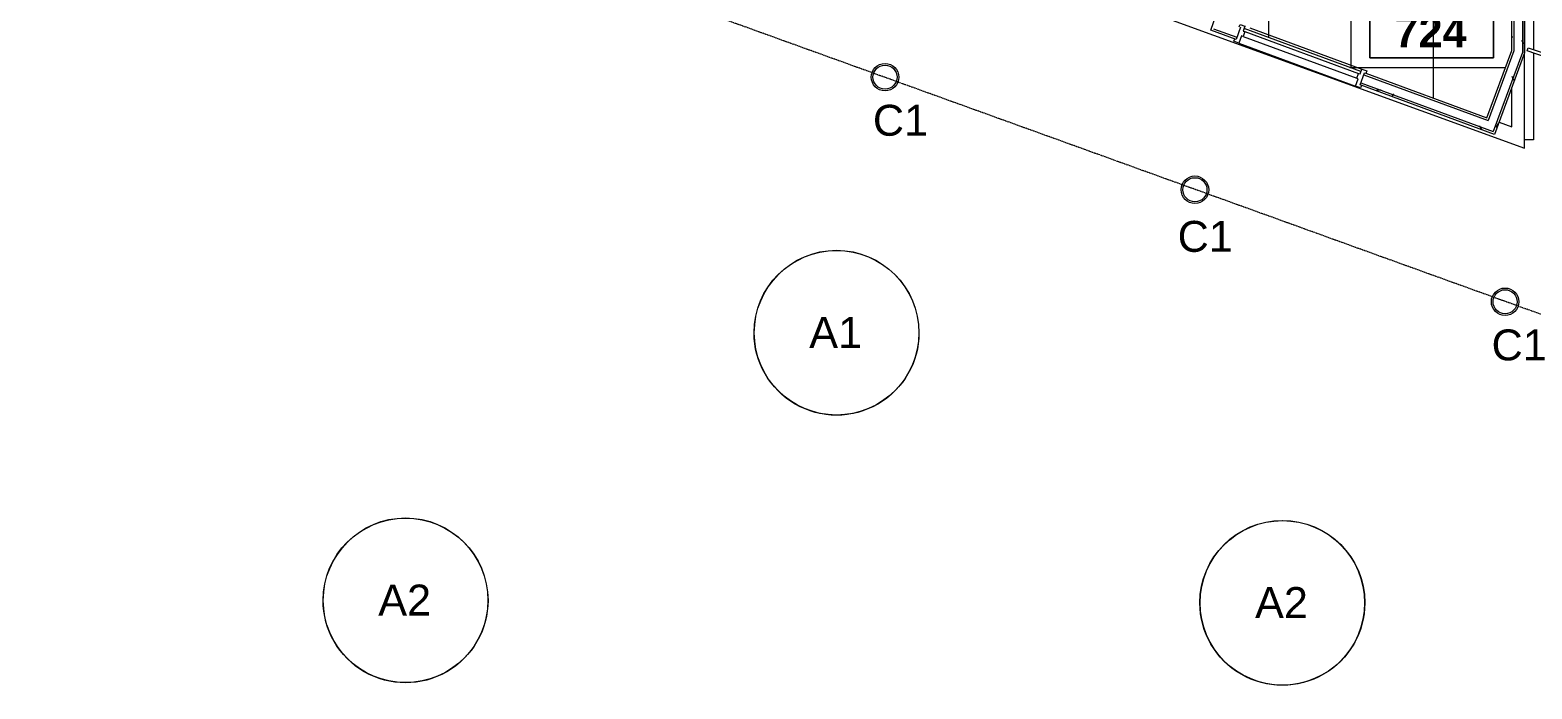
# Model space of a CAD drawing. Header units: inches. Extents: x -2332 to 1043, y -456 to 2193.
# Drawn here: x -269.1 to 168.1, y 56 to 247.8 of the extents above; entities that cross this region are included whole.
import ezdxf

# ---------------------------------------------------------------- set-up
doc = ezdxf.new("R2010")
doc.units = ezdxf.units.IN
doc.header["$MEASUREMENT"] = 0
doc.linetypes.add('Center 1_4_', pattern=[0.53125, 0.25, -0.09375, 0.09375, -0.09375])
for name, color, linetype, lineweight in [('A-AREA-IDEN', 2, 'Continuous', 9), ('A-CLNG', 13, 'Continuous', 13), ('A-CLNG-PATT', 13, 'Continuous', 13), ('A-DETL-CNTR', 5, 'Center 1_4_', 9), ('A-DOOR', 31, 'Continuous', 13), ('A-GLAZ-CURT', 52, 'Continuous', 13), ('A-WALL', 113, 'Continuous', 13), ('A-WALL-PATT', 111, 'Continuous', 13), ('E-LITE-EQPM', 33, 'Continuous', 9), ('E-LITE-EQPM-IDEN', 33, 'Continuous', 9), ('I-WALL', 2, 'Continuous', 13)]:
    doc.layers.add(name, color=color, linetype=linetype, lineweight=lineweight)
doc.styles.add('Arial', font='arial.ttf', dxfattribs={"height": 9})
doc.styles.add('Swis721 Lt BT_B', font='', dxfattribs={"height": 9})
doc.styles.get('Swis721 Lt BT_B').set_extended_font_data('Swis721 Lt BT', bold=True)
pattern_1 = [(0, (0, 0), (30.72, 7.68), [1.267, -21.773, 1.267, -21.773, -122.88]), (0, (0, 0), (30.72, 7.68), [-46.08, 1.267, -44.813, 1.267, -21.773, -53.76]), (0, (0, 0), (30.72, 7.68), [-115.2, 1.267, -14.093, 1.267, -37.133]), (120, (11.52, 3.84), (-22.01108, 22.7643), [1.267, -21.773, 1.267, -21.773, -122.88]), (120, (11.52, 3.84), (-22.01108, 22.7643), [-46.08, 1.267, -44.813, 1.267, -21.773, -53.76]), (120, (11.52, 3.84), (-22.01108, 22.7643), [-115.2, 1.267, -14.093, 1.267, -37.133]), (240, (15.36, 19.2), (-8.70892, -30.4443), [1.267, -21.773, 1.267, -21.773, -122.88]), (240, (15.36, 19.2), (-8.70892, -30.4443), [-46.08, 1.267, -44.813, 1.267, -21.773, -53.76]), (240, (15.36, 19.2), (-8.70892, -30.4443), [-115.2, 1.267, -14.093, 1.267, -37.133])]

# ---------------------------------------------------------------- blocks, each defined once
blk = doc.blocks.new('ROUND LIGHT - Type A_ATL3 Pendant - 48_-7968584-7TH FLOOR REFLECTED CEILING PLAN')
at = {"layer": 'E-LITE-EQPM'}
for centre, radius, start, end in [((-0.02, -0.01), 24, 360, 180), ((0, -0.01), 24, 360, 180), ((0, -0.01), 23.95, 0, 180), ((-0.02, -0.01), 24, 180, 360), ((0, -0.01), 24, 180, 360), ((0, -0.01), 23.95, 180, 360)]:
    blk.add_arc(centre, radius, start, end, dxfattribs=at)
blk = doc.blocks.new('ROUND LIGHT - Type B_ATL3 Pendant - 48_-7968586-7TH FLOOR REFLECTED CEILING PLAN')
at = {"layer": 'E-LITE-EQPM'}
for centre, radius, start, end in [((-0.02, -0.01), 24, 360, 180), ((0, -0.01), 24, 360, 180), ((0, -0.01), 23.95, 0, 180), ((-0.02, -0.01), 24, 180, 360), ((0, -0.01), 24, 180, 360), ((0, -0.01), 23.95, 180, 360)]:
    blk.add_arc(centre, radius, start, end, dxfattribs=at)
blk = doc.blocks.new('Door - Single - Solid Door-8597956-7TH FLOOR REFLECTED CEILING PLAN')
at = {"layer": 'A-DOOR', "lineweight": 9}
for p, q in [((-15.63, 1.96), (-15.63, 2.71)), ((-15.63, 2.71), (-14.13, 2.71)), ((-14.13, 2.71), (-14.01, 2.71)), ((-14.13, 2.71), (-14.13, 1.21)), ((-14.13, 1.21), (-13.63, 1.21)), ((-13.63, 1.21), (21.62, 1.21)), ((-13.63, 1.21), (-13.63, -0.29)), ((-12.63, 2.71), (22.12, 2.71)), ((21.62, -0.29), (21.62, 1.21)), ((21.62, 1.21), (22.12, 1.21)), ((22.12, 1.21), (22.12, 2.71)), ((22.12, 2.71), (23.62, 2.71)), ((23.62, 2.71), (23.62, 1.96)), ((-15.63, -2.54), (-15.63, -1.79)), ((-14.13, -2.54), (-15.63, -2.54)), ((-13.63, -0.29), (-14.13, -0.29)), ((-14.13, -0.29), (-14.13, -2.54)), ((-14.13, -2.54), (22.12, -2.54)), ((-13.63, -0.29), (21.62, -0.29)), ((22.12, -0.29), (21.62, -0.29)), ((22.12, -2.54), (22.12, -0.29)), ((23.62, -2.54), (22.12, -2.54)), ((23.62, -1.79), (23.62, -2.54))]:
    blk.add_line(p, q, dxfattribs=at)
blk = doc.blocks.new('Ceilings 45 - Ceilings 38-8427138-7TH FLOOR REFLECTED CEILING PLAN')
at = {"layer": 'A-CLNG'}
for p, q in [((574.94, 978.42), (574.94, 1136.5)), ((574.94, 1136.5), (577.54, 1136.5)), ((577.54, 1136.5), (577.54, 979.36)), ((574.94, 953.11), (574.94, 978.42)), ((577.54, 978.31), (577.54, 953.11)), ((577.54, 953.11), (574.94, 953.11))]:
    blk.add_line(p, q, dxfattribs=at)
blk = doc.blocks.new('System Panel - Glazed-9773069-7TH FLOOR REFLECTED CEILING PLAN')
at = {"layer": 'A-GLAZ-CURT'}
for p, q in [((-24.74, -0.5), (-24.74, 0.5)), ((-24.74, 0.5), (24.74, 0.5)), ((24.74, 0.5), (24.74, -0.5)), ((24.74, -0.5), (-24.74, -0.5))]:
    blk.add_line(p, q, dxfattribs=at)
blk = doc.blocks.new('DOWN LIGHT - Type C_L-PENDANT_FOCAL POINT 3_5 CYLINDER-9613399-7TH FLOOR REFLECTED CEILING PLAN')
at = {"layer": 'E-LITE-EQPM'}
for radius in [4, 3.5]:
    blk.add_circle((-0.125, 0), radius, dxfattribs=at)
blk = doc.blocks.new('Room Tag - Number Only-4120135-7TH FLOOR REFLECTED CEILING PLAN')
at = {"layer": 'A-AREA-IDEN'}
for p, q in [((-0.1881, -0.1636), (-0.1881, -0.0018)), ((-0.1881, -0.0018), (0.1869, -0.0018)), ((0.1869, -0.0018), (-0.1881, -0.0018)), ((-0.1881, -0.0018), (-0.1881, -0.1636)), ((0.1869, -0.0018), (0.1869, -0.1636)), ((0.1869, -0.1636), (0.1869, -0.0018)), ((0.1869, -0.1636), (-0.1881, -0.1636)), ((-0.1881, -0.1636), (0.1869, -0.1636))]:
    blk.add_line(p, q, dxfattribs=at)

msp = doc.modelspace()

# ---------------------------------------------------------------- hatches: boundary and pattern name
at = {"layer": 'A-CLNG-PATT'}
h = msp.add_hatch(dxfattribs=at)
h.set_pattern_fill('FP_34', color=256, style=0, pattern_type=2)
h.set_pattern_definition([(90, (139.467, 284.882), (24, -1e-15), []), (0, (139.467, 284.882), (0, -24), [])])
h.paths.add_polyline_path([(162.20913, 219.56718), (162.20913, 230.96982), (158.5163, 220.92476), (160.09433, 220.34463)], flags=0)
h.paths.add_polyline_path([(154.99661, 222.21869), (162.20913, 241.83788), (162.20913, 345.49788), (153.45913, 345.49788), (153.45913, 364.49788), (162.20913, 364.49788), (162.20913, 377.74788), (156.45913, 377.74788), (156.45913, 399.24788), (162.20913, 399.24788), (162.20913, 400.35771), (136.01302, 409.98807), (79.34154, 250.03143), (82.88175, 248.72996), (83.14053, 249.4339), (84.54841, 248.91633), (84.28962, 248.21239), (118.31333, 235.7044), (118.57212, 236.40834), (119.98, 235.89077), (119.72121, 235.18683), (139.57389, 227.88847)], flags=0)
h.paths.add_polyline_path([(85.95629, 248.39875), (84.66573, 248.87319), (97.08746, 282.66226), (98.37801, 282.18782), (86.03048, 248.60057)], flags=0)
h.paths.add_polyline_path([(139.57389, 260.44001), (114.94889, 260.44001), (114.94889, 285.00251), (139.57389, 285.00251), (139.57389, 261.60288)], flags=0)
at = {"layer": 'A-WALL-PATT', "lineweight": 9}
h = msp.add_hatch(dxfattribs=at)
h.set_pattern_fill('FP_1', color=256, style=0, pattern_type=2)
h.set_pattern_definition(pattern_1)
h.paths.add_polyline_path([(162.20913, 240.02654), (162.83413, 241.83788), (162.83413, 336.99788), (162.20913, 336.99788), (162.20913, 241.28166)], flags=0)
h = msp.add_hatch(dxfattribs=at)
h.set_pattern_fill('FP_1', color=256, style=0, pattern_type=2)
h.set_pattern_definition(pattern_1)
h.paths.add_polyline_path([(162.83413, 234.48126), (165.33413, 241.28166), (165.33413, 336.99788), (162.83413, 336.99788), (162.83413, 239.47032)], flags=0)
h = msp.add_hatch(dxfattribs=at)
h.set_pattern_fill('FP_1', color=256, style=0, pattern_type=2)
h.set_pattern_definition(pattern_1)
h.paths.add_polyline_path([(165.33413, 239.47032), (165.95913, 241.17042), (165.95913, 336.99788), (165.33413, 336.99788), (165.33413, 241.17042)], flags=0)
h = msp.add_hatch(dxfattribs=at)
h.set_pattern_fill('FP_1', color=256, style=0, pattern_type=2)
h.set_pattern_definition(pattern_1)
h.paths.add_polyline_path([(156.85141, 218.20733), (157.71403, 220.5538), (119.15359, 234.7296), (118.29097, 232.38314), (153.15241, 219.56718)], flags=0)
h.paths.add_polyline_path([(82.15544, 245.66749), (83.01806, 248.01395), (76.19952, 250.52062), (75.94923, 249.81417), (77.12808, 249.38079), (76.95536, 248.91096), (76.31978, 248.61251), (75.61525, 248.87152), (75.36458, 248.16398), (81.93979, 245.74677)], flags=0)
h = msp.add_hatch(dxfattribs=at)
h.set_pattern_fill('FP_1', color=256, style=0, pattern_type=2)
h.set_pattern_definition(pattern_1)
h.paths.add_polyline_path([(157.22237, 217.40506), (157.43803, 217.99168), (118.29097, 232.38314), (118.07531, 231.79653), (151.34107, 219.56718)], flags=0)
h.paths.add_polyline_path([(81.93979, 245.08087), (82.15544, 245.66749), (74.77792, 248.37965), (74.56919, 247.79049), (80.3441, 245.66749)], flags=0)
h = msp.add_hatch(dxfattribs=at)
h.set_pattern_fill('FP_1', color=256, style=0, pattern_type=2)
h.set_pattern_definition(pattern_1)
h.paths.add_polyline_path([(157.71403, 220.5538), (162.83413, 234.48126), (162.83413, 241.72663), (155.36757, 221.41642), (157.43803, 220.65526)], flags=0)
h = msp.add_hatch(dxfattribs=at)
h.set_pattern_fill('FP_1', color=256, style=0, pattern_type=2)
h.set_pattern_definition(pattern_1)
h.paths.add_polyline_path([(157.43803, 217.99168), (165.33413, 239.47032), (165.29323, 241.17042), (156.85141, 218.20733), (157.22237, 218.07096)], flags=0)

# ---------------------------------------------------------------- linework, layer by layer
at = {"layer": 'A-CLNG'}
for p, q in [((-35.6394, 286.69555), (165.95913, 213.38376)), ((118.31333, 235.7044), (84.28962, 248.21239)), ((165.95913, 213.38376), (165.95913, 241.17042)), ((119.72121, 235.18683), (154.99661, 222.21869)), ((162.20913, 219.56718), (162.20913, 230.96982)), ((158.5163, 220.92476), (162.20913, 219.56718))]:
    msp.add_line(p, q, dxfattribs=at)
at = {"layer": 'A-DETL-CNTR'}
msp.add_line((-1121.44327, 631.8863), (461.38791, 60.07747), dxfattribs=at)
at = {"layer": 'A-WALL'}
for p, q in [((162.83413, 336.99788), (162.83413, 241.72663)), ((165.33413, 336.99788), (165.33413, 241.28166)), ((75.36458, 248.16398), (82.15544, 245.66749)), ((162.83413, 241.72663), (155.36757, 221.41642)), ((165.33413, 241.28166), (156.85141, 218.20733)), ((118.29097, 232.38314), (156.85141, 218.20733)), ((119.15359, 234.7296), (155.36757, 221.41642))]:
    msp.add_line(p, q, dxfattribs=at)
at = {"layer": 'I-WALL'}
for p, q in [((165.95913, 336.99788), (165.95913, 241.17042)), ((74.56919, 247.79049), (103.62582, 329.80354)), ((162.20913, 241.83788), (162.20913, 261.60288)), ((81.93979, 245.08087), (74.56919, 247.79049)), ((83.23372, 248.60057), (81.93979, 245.08087)), ((154.99661, 222.21869), (162.20913, 241.83788)), ((165.95913, 241.17042), (157.22237, 217.40506)), ((118.07531, 231.79653), (119.36924, 235.31622)), ((157.22237, 217.40506), (118.07531, 231.79653)), ((119.36924, 235.31622), (119.72121, 235.18683))]:
    msp.add_line(p, q, dxfattribs=at)

# ---------------------------------------------------------------- block references
at = {"layer": 'A-AREA-IDEN', "xscale": 95.99999999999994, "yscale": 95.99999999999994, "zscale": 95.99999999999994}
msp.add_blockref('Room Tag - Number Only-4120135-7TH FLOOR REFLECTED CEILING PLAN', (138.99287, 255.35952), dxfattribs=at)
at = {"layer": 'A-CLNG'}
msp.add_blockref('Ceilings 45 - Ceilings 38-8427138-7TH FLOOR REFLECTED CEILING PLAN', (-408.98421, -737.25133), dxfattribs=at)
at = {"layer": 'A-DOOR', "rotation": 339.8152783315902}
msp.add_blockref('Door - Single - Solid Door-8597956-7TH FLOOR REFLECTED CEILING PLAN', (96.87506, 241.4934), dxfattribs=at)
at = {"layer": 'A-GLAZ-CURT', "lineweight": 9, "rotation": 340.9999999999998}
msp.add_blockref('System Panel - Glazed-9773069-7TH FLOOR REFLECTED CEILING PLAN', (190.21674, 234.12369), dxfattribs=at)
at = {"layer": 'E-LITE-EQPM', "rotation": 70.13739187773493}
for p in [(-20.20348, 234.19362), (70.02777, 201.41677), (160.31674, 168.79925)]:
    msp.add_blockref('DOWN LIGHT - Type C_L-PENDANT_FOCAL POINT 3_5 CYLINDER-9613399-7TH FLOOR REFLECTED CEILING PLAN', p, dxfattribs=at)
at = {"layer": 'E-LITE-EQPM', "extrusion": (0, 0, -1), "rotation": 180}
for name, p in [('ROUND LIGHT - Type A_ATL3 Pendant - 48_-7968584-7TH FLOOR REFLECTED CEILING PLAN', (34.35337, 159.64894)), ('ROUND LIGHT - Type B_ATL3 Pendant - 48_-7968586-7TH FLOOR REFLECTED CEILING PLAN', (159.82308, 81.73514)), ('ROUND LIGHT - Type B_ATL3 Pendant - 48_-7968586-7TH FLOOR REFLECTED CEILING PLAN', (-95.43818, 81.01343))]:
    msp.add_blockref(name, p, dxfattribs=at)

# ---------------------------------------------------------------- texts
at = {"layer": 'A-AREA-IDEN', "insert": (128.09707, 251.75734), "char_height": 9, "width": 25.452, "attachment_point": 1, "style": 'Swis721 Lt BT_B'}
msp.add_mtext('724', dxfattribs=at)
at = {"layer": 'E-LITE-EQPM-IDEN', "char_height": 9, "attachment_point": 1, "style": 'Arial'}
for s, insert, width in [('C1', (-23.77952, 226.01647), 19.695), ('C1', (64.95173, 192.21951), 19.695), ('A1', (-42.30469, 164.25346), 18.786), ('C1', (156.3414, 160.6221), 19.695), ('A2', (-167.7744, 86.33966), 18.786), ('A2', (87.48687, 85.61795), 18.786)]:
    msp.add_mtext(s, dxfattribs=dict(at, insert=insert, width=width))

doc.saveas('drawing.dxf')
